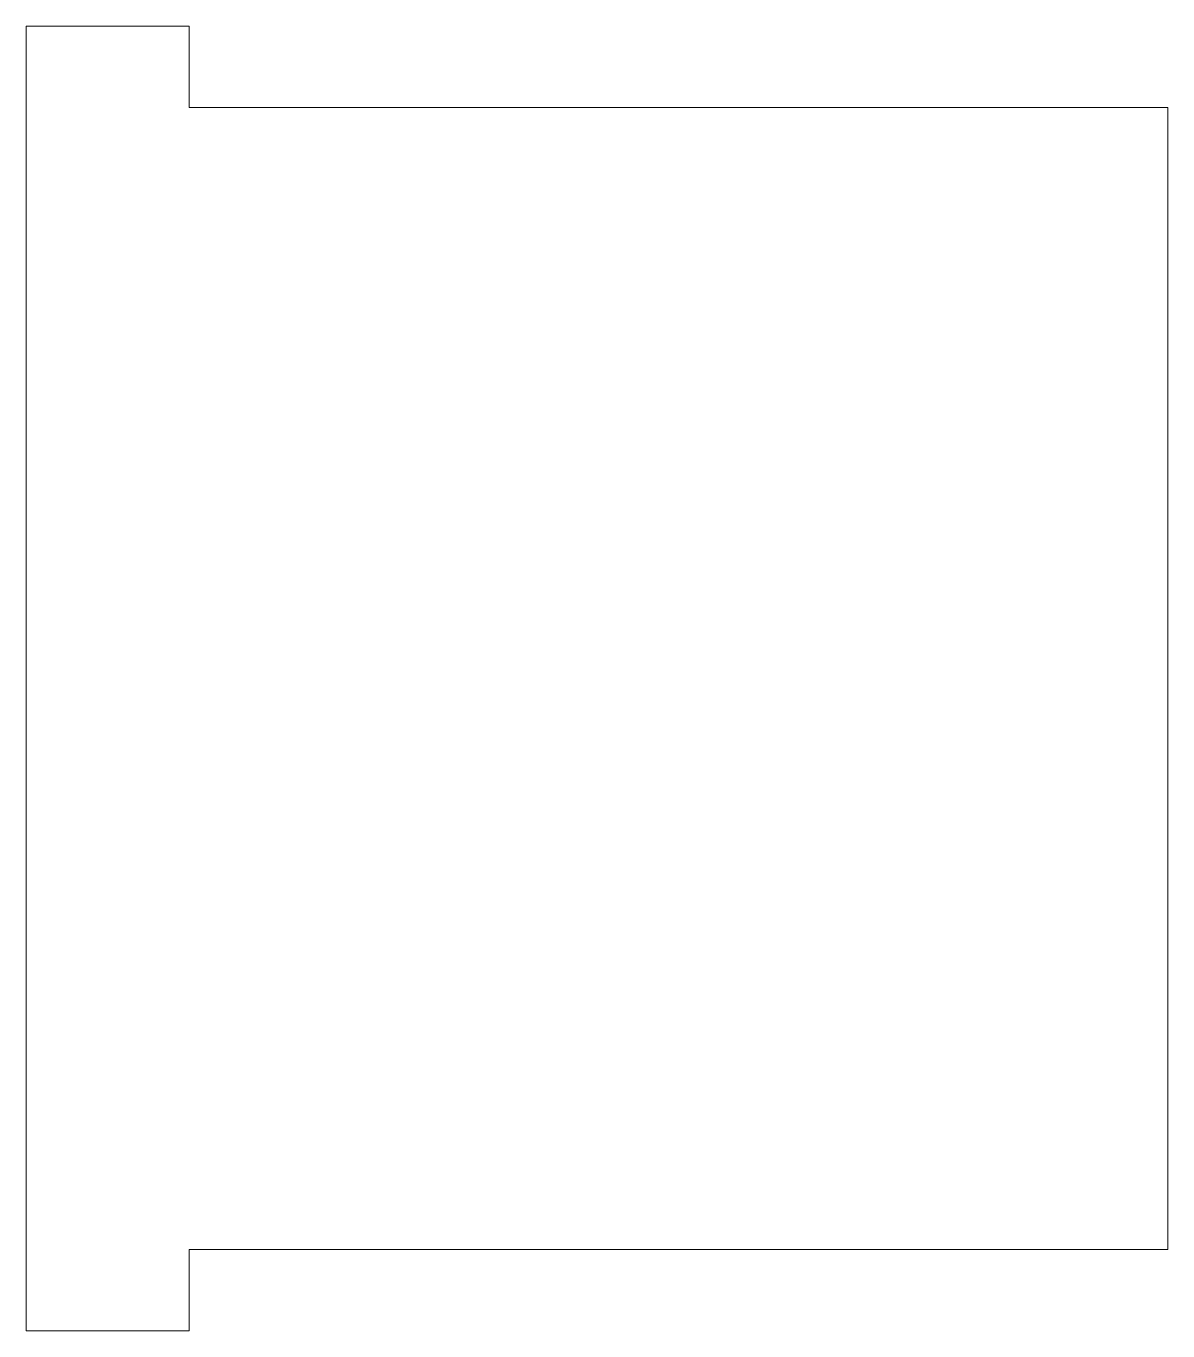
# Model space of a CAD drawing. Header units: millimetres. Extents: x 24.5 to 28, y -25.75 to -21.75.
import ezdxf

# ---------------------------------------------------------------- set-up
doc = ezdxf.new("R2010")
doc.units = ezdxf.units.MM

msp = doc.modelspace()

# ---------------------------------------------------------------- linework, layer by layer
at = {"color": 7, "linetype": 'Continuous', "lineweight": 15}
for p, q in [((24.5, -21.75), (25, -21.75)), ((24.5, -25.75), (24.5, -21.75)), ((25, -22), (25, -21.75)), ((25, -22), (28, -22)), ((28, -22), (28, -25.5)), ((25, -25.75), (25, -25.5)), ((25, -25.5), (28, -25.5)), ((24.5, -25.75), (25, -25.75))]:
    msp.add_line(p, q, dxfattribs=at)

doc.saveas('drawing.dxf')
